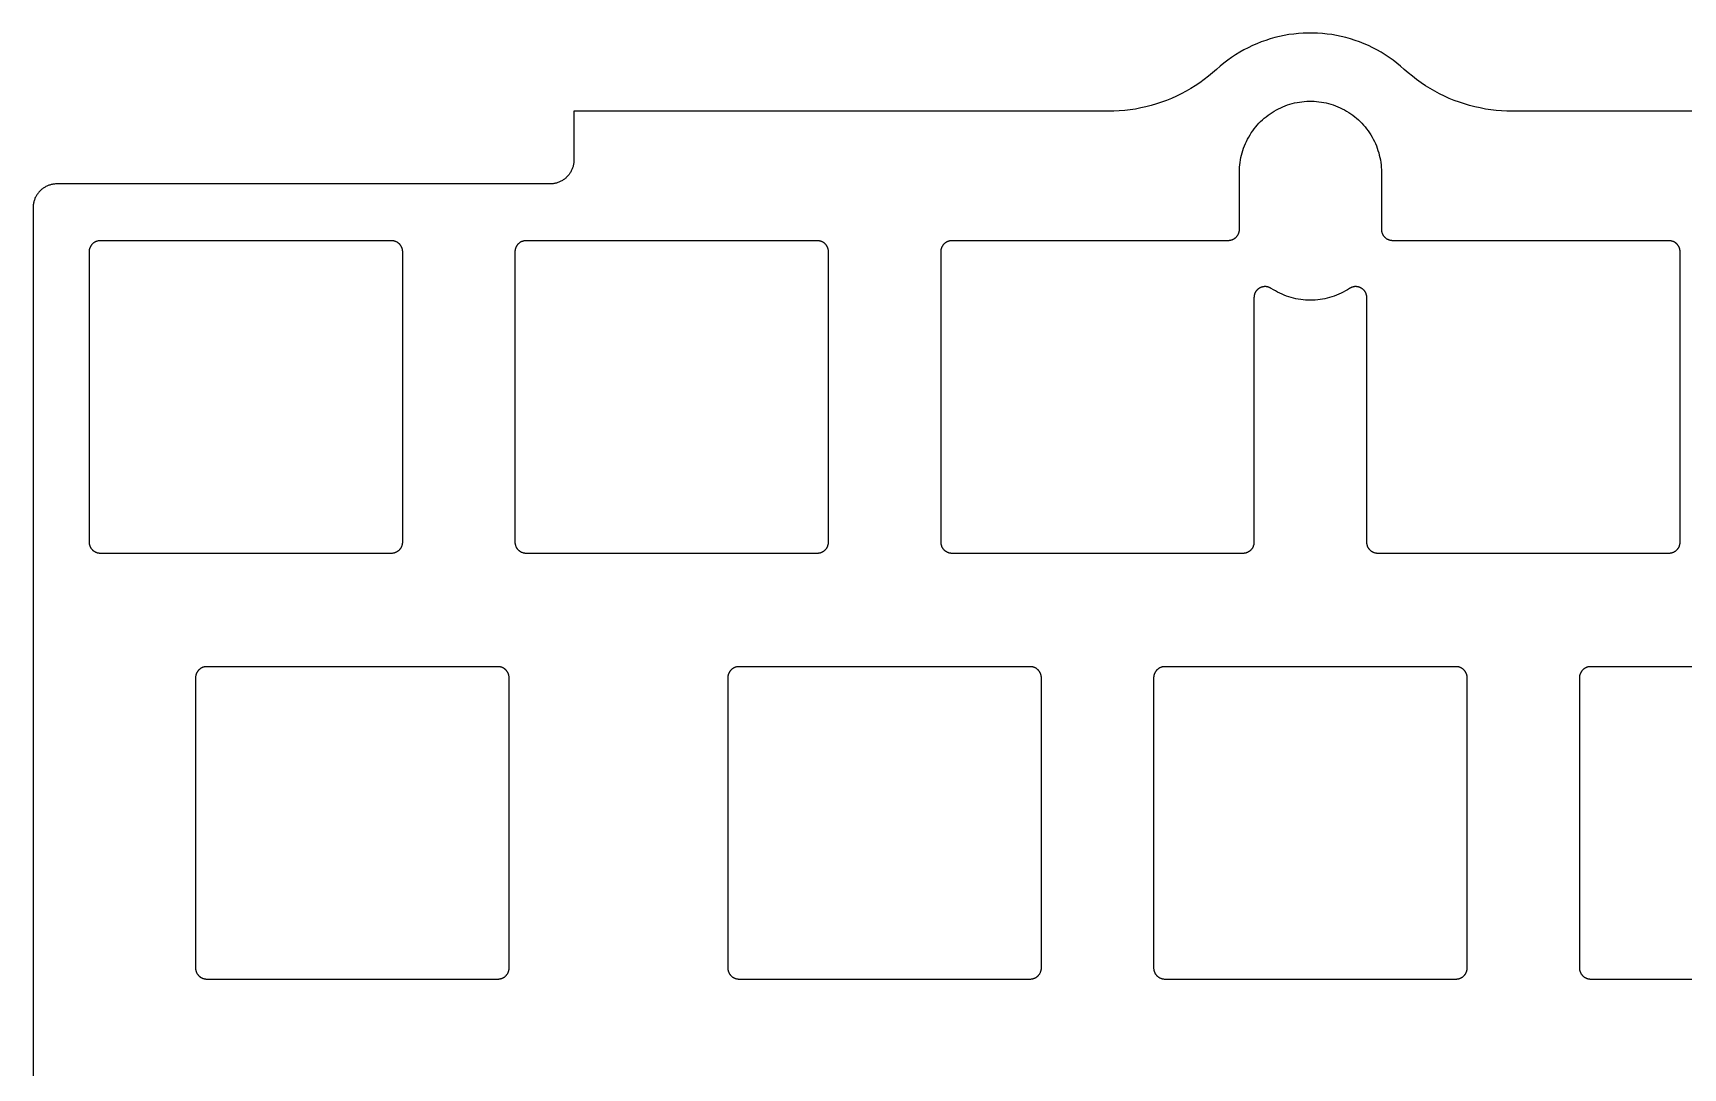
# Model space of a CAD drawing. Header units: millimetres. Extents: x 607 to 893, y -189 to -81.
# Drawn here: x 607.1 to 680.9, y -127 to -80.7 of the extents above; entities that cross this region are included whole.
import ezdxf

# ---------------------------------------------------------------- set-up
doc = ezdxf.new("R2010")
doc.units = ezdxf.units.MM
doc.layers.add('Layer 01', color=18, linetype='Continuous', true_color=0x000000)

msp = doc.modelspace()

# ---------------------------------------------------------------- linework, layer by layer
at = {"layer": 'Layer 01'}
for points in [[(668.47, -82.362), (668.31, -82.22), (668.144, -82.084), (667.974, -81.954), (667.8, -81.83), (667.621, -81.712), (667.439, -81.6), (667.252, -81.494), (667.063, -81.395), (666.87, -81.302), (666.674, -81.216), (666.475, -81.137), (666.273, -81.065), (666.069, -81), (665.863, -80.942), (665.655, -80.891), (665.446, -80.847), (665.235, -80.81), (665.023, -80.781), (664.81, -80.759), (664.596, -80.744), (664.382, -80.737), (664.168, -80.737), (663.954, -80.744), (663.74, -80.759), (663.527, -80.781), (663.315, -80.81), (663.104, -80.847), (662.895, -80.891), (662.687, -80.942), (662.481, -81), (662.277, -81.065), (662.075, -81.137), (661.876, -81.216), (661.68, -81.302), (661.487, -81.395), (661.298, -81.494), (661.111, -81.6), (660.929, -81.712), (660.75, -81.83), (660.576, -81.954), (660.406, -82.084), (660.24, -82.22), (660.08, -82.362)], [(660.08, -82.362), (659.899, -82.521), (659.713, -82.674), (659.522, -82.821), (659.326, -82.962), (659.125, -83.096), (658.92, -83.223), (658.711, -83.343), (658.498, -83.456), (658.281, -83.562), (658.061, -83.66), (657.837, -83.751), (657.611, -83.834), (657.382, -83.91), (657.151, -83.978), (656.917, -84.038), (656.682, -84.09), (656.445, -84.135), (656.206, -84.171), (655.967, -84.199), (655.726, -84.219), (655.486, -84.232), (655.244, -84.236)], [(673.306, -84.236), (673.064, -84.232), (672.824, -84.219), (672.583, -84.199), (672.344, -84.171), (672.105, -84.135), (671.868, -84.09), (671.633, -84.038), (671.399, -83.978), (671.168, -83.91), (670.939, -83.834), (670.713, -83.751), (670.489, -83.66), (670.269, -83.562), (670.052, -83.456), (669.839, -83.343), (669.63, -83.223), (669.425, -83.096), (669.224, -82.962), (669.028, -82.821), (668.837, -82.674), (668.651, -82.521), (668.47, -82.362)], [(661.1, -86.961), (661.102, -86.851), (661.108, -86.742), (661.117, -86.632), (661.13, -86.524), (661.147, -86.415), (661.168, -86.308), (661.192, -86.201), (661.22, -86.095), (661.252, -85.99), (661.287, -85.886), (661.326, -85.784), (661.369, -85.683), (661.414, -85.583), (661.464, -85.485), (661.516, -85.389), (661.572, -85.295), (661.631, -85.202), (661.694, -85.112), (661.759, -85.024), (661.827, -84.939), (661.898, -84.855), (661.973, -84.775), (662.049, -84.696), (662.129, -84.621), (662.211, -84.548), (662.295, -84.478), (662.382, -84.412), (662.471, -84.348), (662.563, -84.287), (662.656, -84.23), (662.751, -84.175), (662.848, -84.124), (662.947, -84.077), (663.047, -84.033), (663.149, -83.992), (663.252, -83.955), (663.357, -83.921), (663.462, -83.892), (663.568, -83.865), (663.676, -83.843), (663.784, -83.824), (663.892, -83.809), (664.001, -83.798), (664.111, -83.79), (664.22, -83.786), (664.33, -83.786), (664.439, -83.79), (664.549, -83.798), (664.658, -83.809), (664.766, -83.824), (664.874, -83.843), (664.982, -83.865), (665.088, -83.892), (665.193, -83.921), (665.298, -83.955), (665.401, -83.992), (665.503, -84.033), (665.603, -84.077), (665.702, -84.124), (665.799, -84.175), (665.894, -84.23), (665.987, -84.287), (666.079, -84.348), (666.168, -84.412), (666.255, -84.478), (666.339, -84.548), (666.421, -84.621), (666.501, -84.696), (666.577, -84.775), (666.652, -84.855), (666.723, -84.939), (666.791, -85.024), (666.856, -85.112), (666.919, -85.202), (666.978, -85.295), (667.034, -85.389), (667.086, -85.485), (667.136, -85.583), (667.181, -85.683), (667.224, -85.784), (667.263, -85.886), (667.298, -85.99), (667.33, -86.095), (667.358, -86.201), (667.382, -86.308), (667.403, -86.415), (667.42, -86.524), (667.433, -86.632), (667.442, -86.742), (667.448, -86.851), (667.45, -86.961)], [(655.244, -84.236), (631.325, -84.236), (631.325, -86.411)], [(826.694, -84.236), (673.306, -84.236)], [(631.325, -86.411), (631.324, -86.447), (631.322, -86.484), (631.319, -86.521), (631.315, -86.557), (631.309, -86.593), (631.303, -86.629), (631.294, -86.665), (631.285, -86.701), (631.275, -86.736), (631.263, -86.771), (631.25, -86.805), (631.236, -86.839), (631.221, -86.872), (631.204, -86.905), (631.187, -86.938), (631.169, -86.969), (631.149, -87), (631.128, -87.031), (631.107, -87.06), (631.084, -87.089), (631.06, -87.117), (631.036, -87.144), (631.01, -87.171), (630.984, -87.196), (630.956, -87.221), (630.928, -87.245), (630.9, -87.267), (630.87, -87.289), (630.84, -87.31), (630.809, -87.329), (630.777, -87.348), (630.745, -87.365), (630.712, -87.382), (630.678, -87.397), (630.644, -87.411), (630.61, -87.424), (630.575, -87.435), (630.54, -87.446), (630.505, -87.455), (630.469, -87.463), (630.433, -87.47), (630.396, -87.476), (630.36, -87.48), (630.323, -87.483), (630.287, -87.485), (630.25, -87.486)], [(661.1, -89.511), (661.1, -86.961)], [(667.45, -86.961), (667.45, -89.511)], [(608.2, -87.486), (608.163, -87.486), (608.127, -87.488), (608.09, -87.491), (608.054, -87.496), (608.017, -87.501), (607.981, -87.508), (607.945, -87.516), (607.91, -87.526), (607.875, -87.536), (607.84, -87.548), (607.806, -87.561), (607.772, -87.575), (607.738, -87.59), (607.705, -87.606), (607.673, -87.624), (607.641, -87.642), (607.61, -87.662), (607.58, -87.682), (607.55, -87.704), (607.522, -87.727), (607.494, -87.75), (607.466, -87.775), (607.44, -87.801), (607.414, -87.827), (607.39, -87.854), (607.366, -87.882), (607.343, -87.911), (607.322, -87.941), (607.301, -87.971), (607.281, -88.002), (607.263, -88.034), (607.246, -88.066), (607.229, -88.099), (607.214, -88.132), (607.2, -88.166), (607.187, -88.201), (607.175, -88.235), (607.165, -88.271), (607.156, -88.306), (607.147, -88.342), (607.141, -88.378), (607.135, -88.414), (607.131, -88.451), (607.128, -88.487), (607.126, -88.524), (607.125, -88.561)], [(630.25, -87.486), (608.2, -87.486)], [(607.125, -88.561), (607.125, -181.661)], [(609.65, -90.511), (609.65, -90.494), (609.651, -90.477), (609.653, -90.46), (609.655, -90.443), (609.657, -90.426), (609.66, -90.409), (609.664, -90.392), (609.669, -90.376), (609.673, -90.359), (609.679, -90.343), (609.685, -90.327), (609.691, -90.311), (609.698, -90.296), (609.706, -90.281), (609.714, -90.266), (609.723, -90.251), (609.732, -90.236), (609.742, -90.222), (609.752, -90.209), (609.762, -90.195), (609.773, -90.182), (609.785, -90.169), (609.796, -90.157), (609.809, -90.145), (609.821, -90.134), (609.834, -90.123), (609.848, -90.112), (609.862, -90.102), (609.876, -90.093), (609.89, -90.083), (609.905, -90.075), (609.92, -90.067), (609.935, -90.059), (609.951, -90.052), (609.967, -90.046), (609.983, -90.04), (609.999, -90.034), (610.015, -90.029), (610.032, -90.025), (610.048, -90.021), (610.065, -90.018), (610.082, -90.015), (610.099, -90.013), (610.116, -90.012), (610.133, -90.011), (610.15, -90.011)], [(610.15, -90.011), (623.15, -90.011)], [(623.15, -90.011), (623.167, -90.011), (623.184, -90.012), (623.201, -90.013), (623.218, -90.015), (623.235, -90.018), (623.252, -90.021), (623.268, -90.025), (623.285, -90.029), (623.301, -90.034), (623.317, -90.04), (623.333, -90.046), (623.349, -90.052), (623.365, -90.059), (623.38, -90.067), (623.395, -90.075), (623.41, -90.083), (623.424, -90.093), (623.438, -90.102), (623.452, -90.112), (623.466, -90.123), (623.479, -90.134), (623.491, -90.145), (623.504, -90.157), (623.515, -90.169), (623.527, -90.182), (623.538, -90.195), (623.548, -90.209), (623.558, -90.222), (623.568, -90.236), (623.577, -90.251), (623.586, -90.266), (623.594, -90.281), (623.602, -90.296), (623.609, -90.311), (623.615, -90.327), (623.621, -90.343), (623.627, -90.359), (623.631, -90.376), (623.636, -90.392), (623.64, -90.409), (623.643, -90.426), (623.645, -90.443), (623.647, -90.46), (623.649, -90.477), (623.65, -90.494), (623.65, -90.511)], [(628.7, -90.511), (628.7, -90.494), (628.701, -90.477), (628.703, -90.46), (628.705, -90.443), (628.707, -90.426), (628.71, -90.409), (628.714, -90.392), (628.719, -90.376), (628.723, -90.359), (628.729, -90.343), (628.735, -90.327), (628.741, -90.311), (628.748, -90.296), (628.756, -90.281), (628.764, -90.266), (628.773, -90.251), (628.782, -90.236), (628.792, -90.222), (628.802, -90.209), (628.812, -90.195), (628.823, -90.182), (628.835, -90.169), (628.846, -90.157), (628.859, -90.145), (628.871, -90.134), (628.884, -90.123), (628.898, -90.112), (628.912, -90.102), (628.926, -90.093), (628.94, -90.083), (628.955, -90.075), (628.97, -90.067), (628.985, -90.059), (629.001, -90.052), (629.017, -90.046), (629.033, -90.04), (629.049, -90.034), (629.065, -90.029), (629.082, -90.025), (629.098, -90.021), (629.115, -90.018), (629.132, -90.015), (629.149, -90.013), (629.166, -90.012), (629.183, -90.011), (629.2, -90.011)], [(629.2, -90.011), (642.2, -90.011)], [(642.2, -90.011), (642.217, -90.011), (642.234, -90.012), (642.251, -90.013), (642.268, -90.015), (642.285, -90.018), (642.302, -90.021), (642.318, -90.025), (642.335, -90.029), (642.351, -90.034), (642.367, -90.04), (642.383, -90.046), (642.399, -90.052), (642.415, -90.059), (642.43, -90.067), (642.445, -90.075), (642.46, -90.083), (642.474, -90.093), (642.488, -90.102), (642.502, -90.112), (642.516, -90.123), (642.529, -90.134), (642.541, -90.145), (642.554, -90.157), (642.565, -90.169), (642.577, -90.182), (642.588, -90.195), (642.598, -90.209), (642.608, -90.222), (642.618, -90.236), (642.627, -90.251), (642.636, -90.266), (642.644, -90.281), (642.652, -90.296), (642.659, -90.311), (642.665, -90.327), (642.671, -90.343), (642.677, -90.359), (642.681, -90.376), (642.686, -90.392), (642.69, -90.409), (642.693, -90.426), (642.695, -90.443), (642.697, -90.46), (642.699, -90.477), (642.7, -90.494), (642.7, -90.511)], [(647.75, -90.511), (647.75, -90.494), (647.751, -90.477), (647.753, -90.46), (647.755, -90.443), (647.757, -90.426), (647.76, -90.409), (647.764, -90.392), (647.769, -90.376), (647.773, -90.359), (647.779, -90.343), (647.785, -90.327), (647.791, -90.311), (647.798, -90.296), (647.806, -90.281), (647.814, -90.266), (647.823, -90.251), (647.832, -90.236), (647.842, -90.222), (647.852, -90.209), (647.862, -90.195), (647.873, -90.182), (647.885, -90.169), (647.896, -90.157), (647.909, -90.145), (647.921, -90.134), (647.934, -90.123), (647.948, -90.112), (647.962, -90.102), (647.976, -90.093), (647.99, -90.083), (648.005, -90.075), (648.02, -90.067), (648.035, -90.059), (648.051, -90.052), (648.067, -90.046), (648.083, -90.04), (648.099, -90.034), (648.115, -90.029), (648.132, -90.025), (648.148, -90.021), (648.165, -90.018), (648.182, -90.015), (648.199, -90.013), (648.216, -90.012), (648.233, -90.011), (648.25, -90.011)], [(648.25, -90.011), (660.6, -90.011)], [(660.6, -90.011), (660.617, -90.01), (660.634, -90.01), (660.651, -90.008), (660.668, -90.006), (660.685, -90.003), (660.702, -90), (660.718, -89.996), (660.735, -89.992), (660.751, -89.987), (660.767, -89.982), (660.783, -89.976), (660.799, -89.969), (660.815, -89.962), (660.83, -89.955), (660.845, -89.947), (660.86, -89.938), (660.874, -89.929), (660.888, -89.919), (660.902, -89.909), (660.916, -89.899), (660.929, -89.888), (660.941, -89.876), (660.954, -89.864), (660.965, -89.852), (660.977, -89.839), (660.988, -89.826), (660.998, -89.813), (661.008, -89.799), (661.018, -89.785), (661.027, -89.77), (661.036, -89.756), (661.044, -89.741), (661.052, -89.725), (661.059, -89.71), (661.065, -89.694), (661.071, -89.678), (661.077, -89.662), (661.081, -89.646), (661.086, -89.629), (661.09, -89.612), (661.093, -89.596), (661.095, -89.579), (661.097, -89.562), (661.099, -89.545), (661.1, -89.528), (661.1, -89.511)], [(667.45, -89.511), (667.45, -89.528), (667.451, -89.546), (667.453, -89.563), (667.455, -89.58), (667.458, -89.598), (667.461, -89.615), (667.465, -89.632), (667.469, -89.649), (667.474, -89.665), (667.48, -89.682), (667.486, -89.698), (667.493, -89.714), (667.501, -89.73), (667.509, -89.745), (667.517, -89.761), (667.526, -89.776), (667.535, -89.79), (667.545, -89.805), (667.556, -89.819), (667.567, -89.832), (667.578, -89.845), (667.59, -89.858), (667.603, -89.87), (667.615, -89.882), (667.629, -89.894), (667.642, -89.905), (667.656, -89.915), (667.67, -89.925), (667.685, -89.935), (667.7, -89.944), (667.715, -89.952), (667.731, -89.96), (667.747, -89.967), (667.763, -89.974), (667.779, -89.981), (667.795, -89.986), (667.812, -89.991), (667.829, -89.996), (667.846, -90), (667.863, -90.003), (667.88, -90.006), (667.898, -90.008), (667.915, -90.009), (667.933, -90.01), (667.95, -90.011)], [(667.95, -90.011), (680.3, -90.011)], [(680.3, -90.011), (680.317, -90.011), (680.334, -90.012), (680.351, -90.013), (680.368, -90.015), (680.385, -90.018), (680.402, -90.021), (680.418, -90.025), (680.435, -90.029), (680.451, -90.034), (680.467, -90.04), (680.483, -90.046), (680.499, -90.052), (680.515, -90.059), (680.53, -90.067), (680.545, -90.075), (680.56, -90.083), (680.574, -90.093), (680.588, -90.102), (680.602, -90.112), (680.616, -90.123), (680.629, -90.134), (680.641, -90.145), (680.654, -90.157), (680.665, -90.169), (680.677, -90.182), (680.688, -90.195), (680.698, -90.209), (680.708, -90.222), (680.718, -90.236), (680.727, -90.251), (680.736, -90.266), (680.744, -90.281), (680.752, -90.296), (680.759, -90.311), (680.765, -90.327), (680.771, -90.343), (680.777, -90.359), (680.781, -90.376), (680.786, -90.392), (680.79, -90.409), (680.793, -90.426), (680.795, -90.443), (680.797, -90.46), (680.799, -90.477), (680.8, -90.494), (680.8, -90.511)], [(609.65, -103.511), (609.65, -90.511)], [(623.65, -90.511), (623.65, -103.511)], [(628.7, -103.511), (628.7, -90.511)], [(642.7, -90.511), (642.7, -103.511)], [(647.75, -103.511), (647.75, -90.511)], [(680.8, -90.511), (680.8, -103.511)], [(662.526, -92.16), (662.511, -92.151), (662.496, -92.142), (662.481, -92.134), (662.465, -92.126), (662.449, -92.119), (662.433, -92.112), (662.417, -92.106), (662.4, -92.101), (662.384, -92.096), (662.367, -92.091), (662.35, -92.088), (662.333, -92.084), (662.316, -92.082), (662.298, -92.08), (662.281, -92.078), (662.264, -92.078), (662.246, -92.077), (662.229, -92.078), (662.212, -92.079), (662.194, -92.081), (662.177, -92.083), (662.16, -92.086), (662.143, -92.089), (662.126, -92.093), (662.109, -92.098), (662.093, -92.103), (662.076, -92.109), (662.06, -92.115), (662.044, -92.122), (662.029, -92.129), (662.013, -92.137), (661.998, -92.146), (661.983, -92.155), (661.969, -92.164), (661.954, -92.174), (661.941, -92.185), (661.927, -92.196), (661.914, -92.207), (661.901, -92.219), (661.889, -92.231), (661.877, -92.244), (661.866, -92.257), (661.855, -92.271), (661.845, -92.285), (661.835, -92.299), (661.825, -92.314), (661.816, -92.328), (661.808, -92.344), (661.8, -92.359), (661.793, -92.375), (661.786, -92.391), (661.78, -92.407), (661.774, -92.424), (661.769, -92.44), (661.765, -92.457), (661.761, -92.474), (661.758, -92.491), (661.755, -92.508), (661.753, -92.525), (661.751, -92.543), (661.75, -92.56), (661.75, -92.577)], [(666.024, -92.16), (665.933, -92.219), (665.839, -92.274), (665.743, -92.326), (665.645, -92.375), (665.546, -92.42), (665.446, -92.462), (665.344, -92.5), (665.24, -92.535), (665.136, -92.567), (665.031, -92.594), (664.924, -92.619), (664.817, -92.639), (664.71, -92.656), (664.601, -92.669), (664.493, -92.678), (664.384, -92.684), (664.275, -92.686), (664.166, -92.684), (664.057, -92.678), (663.949, -92.669), (663.84, -92.656), (663.733, -92.639), (663.626, -92.619), (663.519, -92.594), (663.414, -92.567), (663.31, -92.535), (663.206, -92.5), (663.104, -92.462), (663.004, -92.42), (662.905, -92.375), (662.807, -92.326), (662.711, -92.274), (662.617, -92.219), (662.526, -92.16)], [(666.8, -92.577), (666.8, -92.56), (666.799, -92.543), (666.797, -92.525), (666.795, -92.508), (666.792, -92.491), (666.789, -92.474), (666.785, -92.457), (666.781, -92.44), (666.776, -92.424), (666.77, -92.407), (666.764, -92.391), (666.757, -92.375), (666.75, -92.359), (666.742, -92.344), (666.734, -92.328), (666.725, -92.314), (666.715, -92.299), (666.705, -92.285), (666.695, -92.271), (666.684, -92.257), (666.673, -92.244), (666.661, -92.231), (666.649, -92.219), (666.636, -92.207), (666.623, -92.196), (666.609, -92.185), (666.596, -92.174), (666.581, -92.164), (666.567, -92.155), (666.552, -92.146), (666.537, -92.137), (666.521, -92.129), (666.506, -92.122), (666.49, -92.115), (666.474, -92.109), (666.457, -92.103), (666.441, -92.098), (666.424, -92.093), (666.407, -92.089), (666.39, -92.086), (666.373, -92.083), (666.356, -92.081), (666.338, -92.079), (666.321, -92.078), (666.304, -92.077), (666.286, -92.078), (666.269, -92.078), (666.252, -92.08), (666.234, -92.082), (666.217, -92.084), (666.2, -92.088), (666.183, -92.091), (666.166, -92.096), (666.15, -92.101), (666.133, -92.106), (666.117, -92.112), (666.101, -92.119), (666.085, -92.126), (666.069, -92.134), (666.054, -92.142), (666.039, -92.151), (666.024, -92.16)], [(661.75, -92.577), (661.75, -103.511)], [(666.8, -103.511), (666.8, -92.577)], [(610.15, -104.011), (610.133, -104.01), (610.116, -104.01), (610.099, -104.008), (610.082, -104.006), (610.065, -104.003), (610.048, -104), (610.032, -103.996), (610.015, -103.992), (609.999, -103.987), (609.983, -103.982), (609.967, -103.976), (609.951, -103.969), (609.935, -103.962), (609.92, -103.955), (609.905, -103.947), (609.89, -103.938), (609.876, -103.929), (609.862, -103.919), (609.848, -103.909), (609.834, -103.899), (609.821, -103.888), (609.809, -103.876), (609.796, -103.864), (609.785, -103.852), (609.773, -103.839), (609.762, -103.826), (609.752, -103.813), (609.742, -103.799), (609.732, -103.785), (609.723, -103.77), (609.714, -103.756), (609.706, -103.741), (609.698, -103.725), (609.691, -103.71), (609.685, -103.694), (609.679, -103.678), (609.673, -103.662), (609.669, -103.646), (609.664, -103.629), (609.66, -103.612), (609.657, -103.596), (609.655, -103.579), (609.653, -103.562), (609.651, -103.545), (609.65, -103.528), (609.65, -103.511)], [(623.15, -104.011), (610.15, -104.011)], [(623.65, -103.511), (623.65, -103.528), (623.649, -103.545), (623.647, -103.562), (623.645, -103.579), (623.643, -103.596), (623.64, -103.612), (623.636, -103.629), (623.631, -103.646), (623.627, -103.662), (623.621, -103.678), (623.615, -103.694), (623.609, -103.71), (623.602, -103.725), (623.594, -103.741), (623.586, -103.756), (623.577, -103.77), (623.568, -103.785), (623.558, -103.799), (623.548, -103.813), (623.538, -103.826), (623.527, -103.839), (623.515, -103.852), (623.504, -103.864), (623.491, -103.876), (623.479, -103.888), (623.466, -103.899), (623.452, -103.909), (623.438, -103.919), (623.424, -103.929), (623.41, -103.938), (623.395, -103.947), (623.38, -103.955), (623.365, -103.962), (623.349, -103.969), (623.333, -103.976), (623.317, -103.982), (623.301, -103.987), (623.285, -103.992), (623.268, -103.996), (623.252, -104), (623.235, -104.003), (623.218, -104.006), (623.201, -104.008), (623.184, -104.01), (623.167, -104.01), (623.15, -104.011)], [(629.2, -104.011), (629.183, -104.01), (629.166, -104.01), (629.149, -104.008), (629.132, -104.006), (629.115, -104.003), (629.098, -104), (629.082, -103.996), (629.065, -103.992), (629.049, -103.987), (629.033, -103.982), (629.017, -103.976), (629.001, -103.969), (628.985, -103.962), (628.97, -103.955), (628.955, -103.947), (628.94, -103.938), (628.926, -103.929), (628.912, -103.919), (628.898, -103.909), (628.884, -103.899), (628.871, -103.888), (628.859, -103.876), (628.846, -103.864), (628.835, -103.852), (628.823, -103.839), (628.812, -103.826), (628.802, -103.813), (628.792, -103.799), (628.782, -103.785), (628.773, -103.77), (628.764, -103.756), (628.756, -103.741), (628.748, -103.725), (628.741, -103.71), (628.735, -103.694), (628.729, -103.678), (628.723, -103.662), (628.719, -103.646), (628.714, -103.629), (628.71, -103.612), (628.707, -103.596), (628.705, -103.579), (628.703, -103.562), (628.701, -103.545), (628.7, -103.528), (628.7, -103.511)], [(642.2, -104.011), (629.2, -104.011)], [(642.7, -103.511), (642.7, -103.528), (642.699, -103.545), (642.697, -103.562), (642.695, -103.579), (642.693, -103.596), (642.69, -103.612), (642.686, -103.629), (642.681, -103.646), (642.677, -103.662), (642.671, -103.678), (642.665, -103.694), (642.659, -103.71), (642.652, -103.725), (642.644, -103.741), (642.636, -103.756), (642.627, -103.77), (642.618, -103.785), (642.608, -103.799), (642.598, -103.813), (642.588, -103.826), (642.577, -103.839), (642.565, -103.852), (642.554, -103.864), (642.541, -103.876), (642.529, -103.888), (642.516, -103.899), (642.502, -103.909), (642.488, -103.919), (642.474, -103.929), (642.46, -103.938), (642.445, -103.947), (642.43, -103.955), (642.415, -103.962), (642.399, -103.969), (642.383, -103.976), (642.367, -103.982), (642.351, -103.987), (642.335, -103.992), (642.318, -103.996), (642.302, -104), (642.285, -104.003), (642.268, -104.006), (642.251, -104.008), (642.234, -104.01), (642.217, -104.01), (642.2, -104.011)], [(648.25, -104.011), (648.233, -104.01), (648.216, -104.01), (648.199, -104.008), (648.182, -104.006), (648.165, -104.003), (648.148, -104), (648.132, -103.996), (648.115, -103.992), (648.099, -103.987), (648.083, -103.982), (648.067, -103.976), (648.051, -103.969), (648.035, -103.962), (648.02, -103.955), (648.005, -103.947), (647.99, -103.938), (647.976, -103.929), (647.962, -103.919), (647.948, -103.909), (647.934, -103.899), (647.921, -103.888), (647.909, -103.876), (647.896, -103.864), (647.885, -103.852), (647.873, -103.839), (647.862, -103.826), (647.852, -103.813), (647.842, -103.799), (647.832, -103.785), (647.823, -103.77), (647.814, -103.756), (647.806, -103.741), (647.798, -103.725), (647.791, -103.71), (647.785, -103.694), (647.779, -103.678), (647.773, -103.662), (647.769, -103.646), (647.764, -103.629), (647.76, -103.612), (647.757, -103.596), (647.755, -103.579), (647.753, -103.562), (647.751, -103.545), (647.75, -103.528), (647.75, -103.511)], [(661.25, -104.011), (648.25, -104.011)], [(661.75, -103.511), (661.75, -103.528), (661.749, -103.545), (661.747, -103.562), (661.745, -103.579), (661.743, -103.596), (661.74, -103.612), (661.736, -103.629), (661.731, -103.646), (661.727, -103.662), (661.721, -103.678), (661.715, -103.694), (661.709, -103.71), (661.702, -103.725), (661.694, -103.741), (661.686, -103.756), (661.677, -103.77), (661.668, -103.785), (661.658, -103.799), (661.648, -103.813), (661.638, -103.826), (661.627, -103.839), (661.615, -103.852), (661.604, -103.864), (661.591, -103.876), (661.579, -103.888), (661.566, -103.899), (661.552, -103.909), (661.538, -103.919), (661.524, -103.929), (661.51, -103.938), (661.495, -103.947), (661.48, -103.955), (661.465, -103.962), (661.449, -103.969), (661.433, -103.976), (661.417, -103.982), (661.401, -103.987), (661.385, -103.992), (661.368, -103.996), (661.352, -104), (661.335, -104.003), (661.318, -104.006), (661.301, -104.008), (661.284, -104.01), (661.267, -104.01), (661.25, -104.011)], [(667.3, -104.011), (667.283, -104.01), (667.266, -104.01), (667.249, -104.008), (667.232, -104.006), (667.215, -104.003), (667.198, -104), (667.182, -103.996), (667.165, -103.992), (667.149, -103.987), (667.133, -103.982), (667.117, -103.976), (667.101, -103.969), (667.085, -103.962), (667.07, -103.955), (667.055, -103.947), (667.04, -103.938), (667.026, -103.929), (667.012, -103.919), (666.998, -103.909), (666.984, -103.899), (666.971, -103.888), (666.959, -103.876), (666.946, -103.864), (666.935, -103.852), (666.923, -103.839), (666.912, -103.826), (666.902, -103.813), (666.892, -103.799), (666.882, -103.785), (666.873, -103.77), (666.864, -103.756), (666.856, -103.741), (666.848, -103.725), (666.841, -103.71), (666.835, -103.694), (666.829, -103.678), (666.823, -103.662), (666.819, -103.646), (666.814, -103.629), (666.81, -103.612), (666.807, -103.596), (666.805, -103.579), (666.803, -103.562), (666.801, -103.545), (666.8, -103.528), (666.8, -103.511)], [(680.3, -104.011), (667.3, -104.011)], [(680.8, -103.511), (680.8, -103.528), (680.799, -103.545), (680.797, -103.562), (680.795, -103.579), (680.793, -103.596), (680.79, -103.612), (680.786, -103.629), (680.781, -103.646), (680.777, -103.662), (680.771, -103.678), (680.765, -103.694), (680.759, -103.71), (680.752, -103.725), (680.744, -103.741), (680.736, -103.756), (680.727, -103.77), (680.718, -103.785), (680.708, -103.799), (680.698, -103.813), (680.688, -103.826), (680.677, -103.839), (680.665, -103.852), (680.654, -103.864), (680.641, -103.876), (680.629, -103.888), (680.616, -103.899), (680.602, -103.909), (680.588, -103.919), (680.574, -103.929), (680.56, -103.938), (680.545, -103.947), (680.53, -103.955), (680.515, -103.962), (680.499, -103.969), (680.483, -103.976), (680.467, -103.982), (680.451, -103.987), (680.435, -103.992), (680.418, -103.996), (680.402, -104), (680.385, -104.003), (680.368, -104.006), (680.351, -104.008), (680.334, -104.01), (680.317, -104.01), (680.3, -104.011)], [(614.412, -109.561), (614.413, -109.544), (614.414, -109.527), (614.415, -109.51), (614.417, -109.493), (614.42, -109.476), (614.423, -109.459), (614.427, -109.442), (614.431, -109.426), (614.436, -109.409), (614.441, -109.393), (614.447, -109.377), (614.454, -109.361), (614.461, -109.346), (614.469, -109.331), (614.477, -109.316), (614.485, -109.301), (614.494, -109.286), (614.504, -109.272), (614.514, -109.259), (614.525, -109.245), (614.536, -109.232), (614.547, -109.219), (614.559, -109.207), (614.571, -109.195), (614.584, -109.184), (614.597, -109.173), (614.61, -109.162), (614.624, -109.152), (614.638, -109.143), (614.653, -109.133), (614.667, -109.125), (614.682, -109.117), (614.698, -109.109), (614.713, -109.102), (614.729, -109.096), (614.745, -109.09), (614.761, -109.084), (614.778, -109.079), (614.794, -109.075), (614.811, -109.071), (614.828, -109.068), (614.844, -109.065), (614.861, -109.063), (614.878, -109.062), (614.895, -109.061), (614.913, -109.061)], [(614.913, -109.061), (627.913, -109.061)], [(627.913, -109.061), (627.93, -109.061), (627.947, -109.062), (627.964, -109.063), (627.981, -109.065), (627.997, -109.068), (628.014, -109.071), (628.031, -109.075), (628.047, -109.079), (628.064, -109.084), (628.08, -109.09), (628.096, -109.096), (628.112, -109.102), (628.127, -109.109), (628.143, -109.117), (628.158, -109.125), (628.172, -109.133), (628.187, -109.143), (628.201, -109.152), (628.215, -109.162), (628.228, -109.173), (628.241, -109.184), (628.254, -109.195), (628.266, -109.207), (628.278, -109.219), (628.289, -109.232), (628.3, -109.245), (628.311, -109.259), (628.321, -109.272), (628.331, -109.286), (628.34, -109.301), (628.348, -109.316), (628.356, -109.331), (628.364, -109.346), (628.371, -109.361), (628.378, -109.377), (628.384, -109.393), (628.389, -109.409), (628.394, -109.426), (628.398, -109.442), (628.402, -109.459), (628.405, -109.476), (628.408, -109.493), (628.41, -109.51), (628.411, -109.527), (628.412, -109.544), (628.412, -109.561)], [(638.225, -109.561), (638.225, -109.544), (638.226, -109.527), (638.228, -109.51), (638.23, -109.493), (638.232, -109.476), (638.235, -109.459), (638.239, -109.442), (638.244, -109.426), (638.248, -109.409), (638.254, -109.393), (638.26, -109.377), (638.266, -109.361), (638.273, -109.346), (638.281, -109.331), (638.289, -109.316), (638.298, -109.301), (638.307, -109.286), (638.317, -109.272), (638.327, -109.259), (638.337, -109.245), (638.348, -109.232), (638.36, -109.219), (638.371, -109.207), (638.384, -109.195), (638.396, -109.184), (638.409, -109.173), (638.423, -109.162), (638.437, -109.152), (638.451, -109.143), (638.465, -109.133), (638.48, -109.125), (638.495, -109.117), (638.51, -109.109), (638.526, -109.102), (638.542, -109.096), (638.558, -109.09), (638.574, -109.084), (638.59, -109.079), (638.607, -109.075), (638.623, -109.071), (638.64, -109.068), (638.657, -109.065), (638.674, -109.063), (638.691, -109.062), (638.708, -109.061), (638.725, -109.061)], [(638.725, -109.061), (651.725, -109.061)], [(651.725, -109.061), (651.742, -109.061), (651.759, -109.062), (651.776, -109.063), (651.793, -109.065), (651.81, -109.068), (651.827, -109.071), (651.843, -109.075), (651.86, -109.079), (651.876, -109.084), (651.892, -109.09), (651.908, -109.096), (651.924, -109.102), (651.94, -109.109), (651.955, -109.117), (651.97, -109.125), (651.985, -109.133), (651.999, -109.143), (652.013, -109.152), (652.027, -109.162), (652.041, -109.173), (652.054, -109.184), (652.066, -109.195), (652.079, -109.207), (652.09, -109.219), (652.102, -109.232), (652.113, -109.245), (652.123, -109.259), (652.133, -109.272), (652.143, -109.286), (652.152, -109.301), (652.161, -109.316), (652.169, -109.331), (652.177, -109.346), (652.184, -109.361), (652.19, -109.377), (652.196, -109.393), (652.202, -109.409), (652.206, -109.426), (652.211, -109.442), (652.215, -109.459), (652.218, -109.476), (652.22, -109.493), (652.222, -109.51), (652.224, -109.527), (652.225, -109.544), (652.225, -109.561)], [(657.275, -109.561), (657.275, -109.544), (657.276, -109.527), (657.278, -109.51), (657.28, -109.493), (657.282, -109.476), (657.285, -109.459), (657.289, -109.442), (657.294, -109.426), (657.298, -109.409), (657.304, -109.393), (657.31, -109.377), (657.316, -109.361), (657.323, -109.346), (657.331, -109.331), (657.339, -109.316), (657.348, -109.301), (657.357, -109.286), (657.367, -109.272), (657.377, -109.259), (657.387, -109.245), (657.398, -109.232), (657.41, -109.219), (657.421, -109.207), (657.434, -109.195), (657.446, -109.184), (657.459, -109.173), (657.473, -109.162), (657.487, -109.152), (657.501, -109.143), (657.515, -109.133), (657.53, -109.125), (657.545, -109.117), (657.56, -109.109), (657.576, -109.102), (657.592, -109.096), (657.608, -109.09), (657.624, -109.084), (657.64, -109.079), (657.657, -109.075), (657.673, -109.071), (657.69, -109.068), (657.707, -109.065), (657.724, -109.063), (657.741, -109.062), (657.758, -109.061), (657.775, -109.061)], [(657.775, -109.061), (670.775, -109.061)], [(670.775, -109.061), (670.792, -109.061), (670.809, -109.062), (670.826, -109.063), (670.843, -109.065), (670.86, -109.068), (670.877, -109.071), (670.893, -109.075), (670.91, -109.079), (670.926, -109.084), (670.942, -109.09), (670.958, -109.096), (670.974, -109.102), (670.99, -109.109), (671.005, -109.117), (671.02, -109.125), (671.035, -109.133), (671.049, -109.143), (671.063, -109.152), (671.077, -109.162), (671.091, -109.173), (671.104, -109.184), (671.116, -109.195), (671.129, -109.207), (671.14, -109.219), (671.152, -109.232), (671.163, -109.245), (671.173, -109.259), (671.183, -109.272), (671.193, -109.286), (671.202, -109.301), (671.211, -109.316), (671.219, -109.331), (671.227, -109.346), (671.234, -109.361), (671.24, -109.377), (671.246, -109.393), (671.252, -109.409), (671.256, -109.426), (671.261, -109.442), (671.265, -109.459), (671.268, -109.476), (671.27, -109.493), (671.272, -109.51), (671.274, -109.527), (671.275, -109.544), (671.275, -109.561)], [(676.325, -109.561), (676.325, -109.544), (676.326, -109.527), (676.328, -109.51), (676.33, -109.493), (676.332, -109.476), (676.335, -109.459), (676.339, -109.442), (676.344, -109.426), (676.348, -109.409), (676.354, -109.393), (676.36, -109.377), (676.366, -109.361), (676.373, -109.346), (676.381, -109.331), (676.389, -109.316), (676.398, -109.301), (676.407, -109.286), (676.417, -109.272), (676.427, -109.259), (676.437, -109.245), (676.448, -109.232), (676.46, -109.219), (676.471, -109.207), (676.484, -109.195), (676.496, -109.184), (676.509, -109.173), (676.523, -109.162), (676.537, -109.152), (676.551, -109.143), (676.565, -109.133), (676.58, -109.125), (676.595, -109.117), (676.61, -109.109), (676.626, -109.102), (676.642, -109.096), (676.658, -109.09), (676.674, -109.084), (676.69, -109.079), (676.707, -109.075), (676.723, -109.071), (676.74, -109.068), (676.757, -109.065), (676.774, -109.063), (676.791, -109.062), (676.808, -109.061), (676.825, -109.061)], [(676.825, -109.061), (689.825, -109.061)], [(614.412, -122.561), (614.412, -109.561)], [(628.412, -109.561), (628.412, -122.561)], [(638.225, -122.561), (638.225, -109.561)], [(652.225, -109.561), (652.225, -122.561)], [(657.275, -122.561), (657.275, -109.561)], [(671.275, -109.561), (671.275, -122.561)], [(676.325, -122.561), (676.325, -109.561)], [(614.913, -123.061), (614.895, -123.06), (614.878, -123.06), (614.861, -123.058), (614.844, -123.056), (614.828, -123.053), (614.811, -123.05), (614.794, -123.046), (614.778, -123.042), (614.761, -123.037), (614.745, -123.032), (614.729, -123.026), (614.713, -123.019), (614.698, -123.012), (614.682, -123.005), (614.667, -122.997), (614.653, -122.988), (614.638, -122.979), (614.624, -122.969), (614.61, -122.959), (614.597, -122.949), (614.584, -122.938), (614.571, -122.926), (614.559, -122.914), (614.547, -122.902), (614.536, -122.889), (614.525, -122.876), (614.514, -122.863), (614.504, -122.849), (614.494, -122.835), (614.485, -122.82), (614.477, -122.806), (614.469, -122.791), (614.461, -122.775), (614.454, -122.76), (614.447, -122.744), (614.441, -122.728), (614.436, -122.712), (614.431, -122.696), (614.427, -122.679), (614.423, -122.662), (614.42, -122.646), (614.417, -122.629), (614.415, -122.612), (614.414, -122.595), (614.413, -122.578), (614.412, -122.561)], [(627.913, -123.061), (614.913, -123.061)], [(628.412, -122.561), (628.412, -122.578), (628.411, -122.595), (628.41, -122.612), (628.408, -122.629), (628.405, -122.646), (628.402, -122.662), (628.398, -122.679), (628.394, -122.696), (628.389, -122.712), (628.384, -122.728), (628.378, -122.744), (628.371, -122.76), (628.364, -122.775), (628.356, -122.791), (628.348, -122.806), (628.34, -122.82), (628.331, -122.835), (628.321, -122.849), (628.311, -122.863), (628.3, -122.876), (628.289, -122.889), (628.278, -122.902), (628.266, -122.914), (628.254, -122.926), (628.241, -122.938), (628.228, -122.949), (628.215, -122.959), (628.201, -122.969), (628.187, -122.979), (628.172, -122.988), (628.158, -122.997), (628.143, -123.005), (628.127, -123.012), (628.112, -123.019), (628.096, -123.026), (628.08, -123.032), (628.064, -123.037), (628.047, -123.042), (628.031, -123.046), (628.014, -123.05), (627.997, -123.053), (627.981, -123.056), (627.964, -123.058), (627.947, -123.06), (627.93, -123.06), (627.913, -123.061)], [(638.725, -123.061), (638.708, -123.06), (638.691, -123.06), (638.674, -123.058), (638.657, -123.056), (638.64, -123.053), (638.623, -123.05), (638.607, -123.046), (638.59, -123.042), (638.574, -123.037), (638.558, -123.032), (638.542, -123.026), (638.526, -123.019), (638.51, -123.012), (638.495, -123.005), (638.48, -122.997), (638.465, -122.988), (638.451, -122.979), (638.437, -122.969), (638.423, -122.959), (638.409, -122.949), (638.396, -122.938), (638.384, -122.926), (638.371, -122.914), (638.36, -122.902), (638.348, -122.889), (638.337, -122.876), (638.327, -122.863), (638.317, -122.849), (638.307, -122.835), (638.298, -122.82), (638.289, -122.806), (638.281, -122.791), (638.273, -122.775), (638.266, -122.76), (638.26, -122.744), (638.254, -122.728), (638.248, -122.712), (638.244, -122.696), (638.239, -122.679), (638.235, -122.662), (638.232, -122.646), (638.23, -122.629), (638.228, -122.612), (638.226, -122.595), (638.225, -122.578), (638.225, -122.561)], [(651.725, -123.061), (638.725, -123.061)], [(652.225, -122.561), (652.225, -122.578), (652.224, -122.595), (652.222, -122.612), (652.22, -122.629), (652.218, -122.646), (652.215, -122.662), (652.211, -122.679), (652.206, -122.696), (652.202, -122.712), (652.196, -122.728), (652.19, -122.744), (652.184, -122.76), (652.177, -122.775), (652.169, -122.791), (652.161, -122.806), (652.152, -122.82), (652.143, -122.835), (652.133, -122.849), (652.123, -122.863), (652.113, -122.876), (652.102, -122.889), (652.09, -122.902), (652.079, -122.914), (652.066, -122.926), (652.054, -122.938), (652.041, -122.949), (652.027, -122.959), (652.013, -122.969), (651.999, -122.979), (651.985, -122.988), (651.97, -122.997), (651.955, -123.005), (651.94, -123.012), (651.924, -123.019), (651.908, -123.026), (651.892, -123.032), (651.876, -123.037), (651.86, -123.042), (651.843, -123.046), (651.827, -123.05), (651.81, -123.053), (651.793, -123.056), (651.776, -123.058), (651.759, -123.06), (651.742, -123.06), (651.725, -123.061)], [(657.775, -123.061), (657.758, -123.06), (657.741, -123.06), (657.724, -123.058), (657.707, -123.056), (657.69, -123.053), (657.673, -123.05), (657.657, -123.046), (657.64, -123.042), (657.624, -123.037), (657.608, -123.032), (657.592, -123.026), (657.576, -123.019), (657.56, -123.012), (657.545, -123.005), (657.53, -122.997), (657.515, -122.988), (657.501, -122.979), (657.487, -122.969), (657.473, -122.959), (657.459, -122.949), (657.446, -122.938), (657.434, -122.926), (657.421, -122.914), (657.41, -122.902), (657.398, -122.889), (657.387, -122.876), (657.377, -122.863), (657.367, -122.849), (657.357, -122.835), (657.348, -122.82), (657.339, -122.806), (657.331, -122.791), (657.323, -122.775), (657.316, -122.76), (657.31, -122.744), (657.304, -122.728), (657.298, -122.712), (657.294, -122.696), (657.289, -122.679), (657.285, -122.662), (657.282, -122.646), (657.28, -122.629), (657.278, -122.612), (657.276, -122.595), (657.275, -122.578), (657.275, -122.561)], [(670.775, -123.061), (657.775, -123.061)], [(671.275, -122.561), (671.275, -122.578), (671.274, -122.595), (671.272, -122.612), (671.27, -122.629), (671.268, -122.646), (671.265, -122.662), (671.261, -122.679), (671.256, -122.696), (671.252, -122.712), (671.246, -122.728), (671.24, -122.744), (671.234, -122.76), (671.227, -122.775), (671.219, -122.791), (671.211, -122.806), (671.202, -122.82), (671.193, -122.835), (671.183, -122.849), (671.173, -122.863), (671.163, -122.876), (671.152, -122.889), (671.14, -122.902), (671.129, -122.914), (671.116, -122.926), (671.104, -122.938), (671.091, -122.949), (671.077, -122.959), (671.063, -122.969), (671.049, -122.979), (671.035, -122.988), (671.02, -122.997), (671.005, -123.005), (670.99, -123.012), (670.974, -123.019), (670.958, -123.026), (670.942, -123.032), (670.926, -123.037), (670.91, -123.042), (670.893, -123.046), (670.877, -123.05), (670.86, -123.053), (670.843, -123.056), (670.826, -123.058), (670.809, -123.06), (670.792, -123.06), (670.775, -123.061)], [(676.825, -123.061), (676.808, -123.06), (676.791, -123.06), (676.774, -123.058), (676.757, -123.056), (676.74, -123.053), (676.723, -123.05), (676.707, -123.046), (676.69, -123.042), (676.674, -123.037), (676.658, -123.032), (676.642, -123.026), (676.626, -123.019), (676.61, -123.012), (676.595, -123.005), (676.58, -122.997), (676.565, -122.988), (676.551, -122.979), (676.537, -122.969), (676.523, -122.959), (676.509, -122.949), (676.496, -122.938), (676.484, -122.926), (676.471, -122.914), (676.46, -122.902), (676.448, -122.889), (676.437, -122.876), (676.427, -122.863), (676.417, -122.849), (676.407, -122.835), (676.398, -122.82), (676.389, -122.806), (676.381, -122.791), (676.373, -122.775), (676.366, -122.76), (676.36, -122.744), (676.354, -122.728), (676.348, -122.712), (676.344, -122.696), (676.339, -122.679), (676.335, -122.662), (676.332, -122.646), (676.33, -122.629), (676.328, -122.612), (676.326, -122.595), (676.325, -122.578), (676.325, -122.561)], [(689.825, -123.061), (676.825, -123.061)]]:
    msp.add_lwpolyline(points, dxfattribs=at)

doc.saveas('drawing.dxf')
